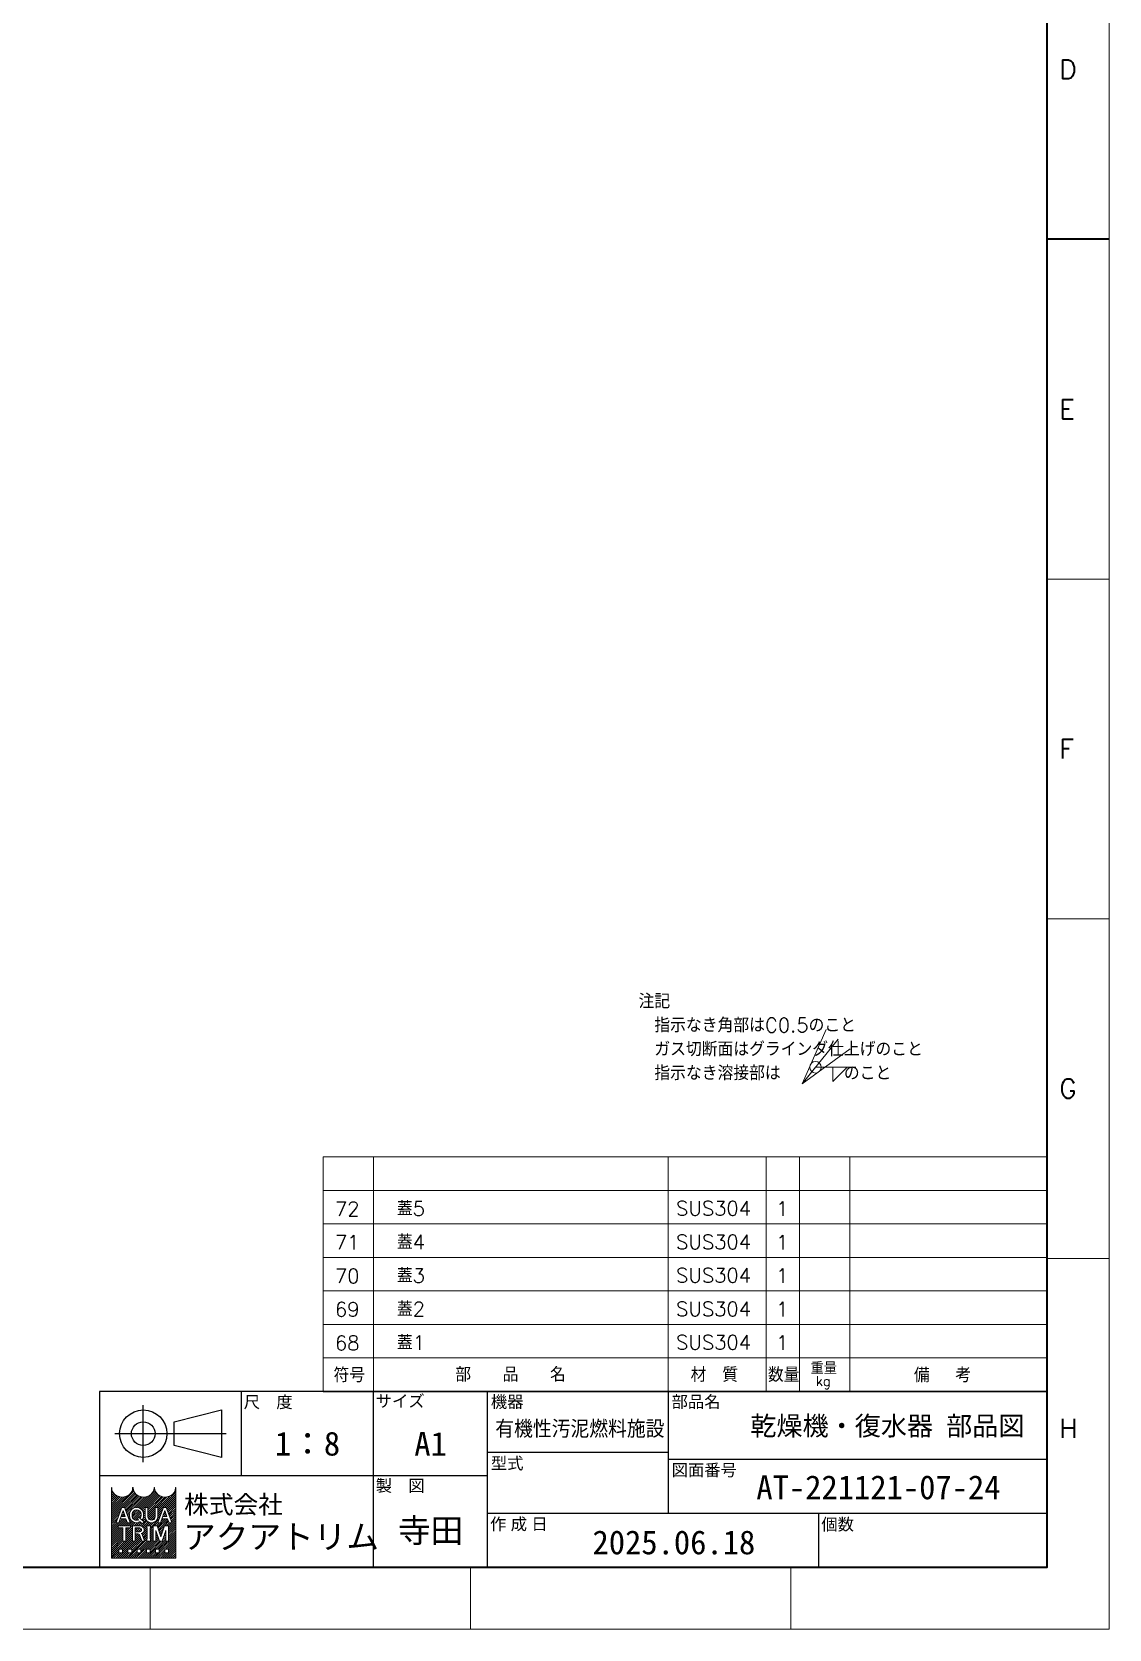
# Model space of a CAD drawing. Header units: millimetres. Extents: x 0 to 6626, y -38 to 4663.
# Drawn here: x 4825 to 6626, y 0 to 2670 of the extents above; entities that cross this region are included whole.
import ezdxf
from ezdxf.enums import TextEntityAlignment as Align

# ---------------------------------------------------------------- set-up
doc = ezdxf.new("R2010")
doc.units = ezdxf.units.MM
doc.header["$LTSCALE"] = 3.2
for name, color, linetype, lineweight in [('07_TEXT', 3, 'Continuous', 13), ('08_DIM', 3, 'Continuous', 13), ('90_FRAME', 5, 'Continuous', 35)]:
    doc.layers.add(name, color=color, linetype=linetype, lineweight=lineweight)
doc.layers.add('91_BLANK', color=5, linetype='Continuous', lineweight=0, plot=False)
doc.styles.add('KSS_TXT', font='txt.shx', dxfattribs={"bigfont": 'extfont2.shx'})
doc.styles.add('MS_G', font='MS Gothic.ttf')
doc.styles.get("Standard").update_dxf_attribs({"font": 'txt.shx', "bigfont": 'extfont2.shx'})
doc.styles.add('表題用', font='MS PGothic.ttf')
doc.dimstyles.new('KSS_DIM', dxfattribs={"dimscale": 8, "dimtxt": 3, "dimasz": 2.5, "dimexe": 1.25, "dimexo": 0.625, "dimtad": 1, "dimdsep": 46, "dimtxsty": 'KSS_TXT', "dimblk": 'OPEN30', "dimcen": 0, "dimazin": 2, "dimtfac": 0.75, "dimtmove": 0, "dimatfit": 3, "dimldrblk": 'OPEN30', "dimfxl": 1.25, "dimtolj": 1, "dimarcsym": 0})

# ---------------------------------------------------------------- blocks, each defined once
blk = doc.blocks.new('Weld-line')
blk.add_line((0, 0), (1, 0))
blk = doc.blocks.new('Weld10-s5')
blk.add_circle((0, 0), 2)
blk = doc.blocks.new('Weld10-a1')
for p, q in [((5, 0), (0, 5)), ((0, 5), (0, 0)), ((0, 0), (5, 0))]:
    blk.add_line(p, q)
at = {"width": 0.9}
blk.add_attdef('S', text='', height=2.8, dxfattribs=at).set_placement((-2, 1), align=Align.RIGHT)
blk.add_attdef('L', (8, 1), '', height=2.8, dxfattribs=at)
blk = doc.blocks.new('_Open30')
at = {"color": 0, "linetype": 'ByBlock', "lineweight": -2}
for p, q in [((-1, 0.26794919), (0, 0)), ((0, 0), (-1, -0.26794919)), ((0, 0), (-1, 0))]:
    blk.add_line(p, q, dxfattribs=at)
blk = doc.blocks.new('Jis_w20130906110600')
blk.add_blockref('Weld10-s5', (0, 0))
at = {"xscale": -1, "rotation": 180}
blk.add_blockref('Weld10-a1', (6, 0), dxfattribs=at)
at = {"layer": '08_DIM', "xscale": 14, "yscale": 14, "zscale": 14}
blk.add_blockref('Weld-line', (0, 0), dxfattribs=at)
at = {"style": 'KSS_TXT', "flags": 1}
blk.add_attdef('JISINFO', (0, 0), '', height=3, dxfattribs=at)
at = {"layer": '08_DIM'}
blk.add_leader([(-4.630805428080293, -5.765361229938435), (0, 0)], dimstyle='KSS_DIM', dxfattribs=at)

msp = doc.modelspace()

# ---------------------------------------------------------------- hatches: boundary and pattern name
at = {"layer": '90_FRAME', "lineweight": 5}
h = msp.add_hatch(dxfattribs=at)
h.set_pattern_fill('_USER', color=4, scale=2.4, angle=45, pattern_type=0)
h.set_pattern_definition([(45, (5.665367325491389e-06, 7.887267656769835e-07), (-1.697056274847714, 1.697056274847714), [])])
edge = h.paths.add_edge_path()
edge.add_arc((5065.568023936255, 236.0886059649408), 0.5123178719979303, 90, 180)
edge.add_ellipse((5047.636898416326, 236.0886059649408), major_axis=(-17.41880764792963, 0), ratio=0.8823529411764706, start_angle=360, end_angle=540, ccw=False)
edge.add_arc((5029.705772896398, 236.0886059649408), 0.5123178719979303, 3.187317984128255, 180.0000000000261)
edge.add_ellipse((5011.77464737647, 236.0886059649408), major_axis=(-17.41880764792963, 0), ratio=0.8823529411764706, start_angle=360, end_angle=540, ccw=False)
edge.add_arc((4993.843521856542, 236.0886059649408), 0.5123178719979303, 3.187317984128255, 180)
edge.add_ellipse((4975.912396336614, 236.0886059649408), major_axis=(-17.41880764792963, 0), ratio=0.8823529411764706, start_angle=360, end_angle=540, ccw=False)
edge.add_arc((4957.981270816686, 236.0886059649408), 0.5123178719979304, 3.187317984128255, 90)
edge.add_line((4957.981270816686, 236.6009238369431), (4957.981270816686, 118.2554954054201))
edge.add_line((4957.981270816686, 118.2554954054165), (5065.568023936251, 118.2554954054165))
edge.add_line((5065.568023936255, 118.2554954054165), (5065.568023936255, 236.6009238369359))
h.paths.add_polyline_path([(4975.329758351457, 203.395439937957), (4979.577493098003, 203.395439937957), (4989.236936780681, 177.9025026273364), (4989.236936780681, 177.7795463380596), (4984.638262630498, 177.7795463380596), (4982.233537664054, 184.5327951768802), (4972.776177359802, 184.5327951768802), (4974.16263229621, 188.4264110040629), (4980.847082727653, 188.4264110040629), (4977.45362572473, 197.9563405737342), (4970.26898881897, 177.7795463380596), (4965.670314668779, 177.7795463380596), (4965.670314668779, 177.9025026273364)], flags=16)
edge = h.paths.add_edge_path(flags=16)
edge.add_ellipse((4999.927677785569, 192.1244467540007), major_axis=(-11.7833110559524, 0), ratio=0.9565217391304346, start_angle=180, end_angle=360, ccw=False)
edge.add_line((5011.710988841521, 192.1244467540007), (5011.710988841521, 189.0505395220123))
edge.add_ellipse((4999.927677785569, 189.0505395220123), major_axis=(-11.7833110559524, 0), ratio=0.9565217391304346, start_angle=142.1052553177129, end_angle=180, ccw=False)
edge.add_line((5009.226364884292, 182.1277510067073), (5005.924914925562, 184.8481826137565))
edge.add_ellipse((4999.927677785569, 189.3519775372431), major_axis=(7.513582375167919, 0), ratio=0.9950358206786509, start_angle=-37.0427632869818, end_angle=0)
edge.add_line((5007.441250728551, 189.3516873027536), (5007.441250728551, 191.8230087387699))
edge.add_ellipse((4999.927677785569, 191.8230087387699), major_axis=(7.513572942981621, 0), ratio=0.9947182625257321, start_angle=360, end_angle=540)
edge.add_line((4992.414104842587, 191.8230087387699), (4992.414104842587, 189.3517140545071))
edge.add_ellipse((4999.927677785569, 189.3519775372431), major_axis=(7.513582375167919, 0), ratio=0.9950358206786509, start_angle=-180, end_angle=-65.75794872216291)
edge.add_line((5003.012697294987, 182.5349599892895), (5000.920788286337, 184.5708883643699))
edge.add_line((5000.920788286333, 184.5708883643663), (5003.190078667561, 186.9805587053622))
edge.add_line((5003.190078667561, 186.9805587053659), (5012.678526539329, 179.1619717769379))
edge.add_line((5012.678526539326, 179.1619717769343), (5009.713474405383, 176.013499353229))
edge.add_line((5009.71347440539, 176.0134993532326), (5006.151571724257, 179.4800835630583))
edge.add_ellipse((4999.927677785569, 189.0505395220123), major_axis=(-11.7833110559524, 0), ratio=0.9565217391304346, start_angle=0, end_angle=121.88362473889401, ccw=False)
edge.add_line((4988.144366729618, 189.0505395220123), (4988.144366729618, 192.1244467540007))
h.paths.add_polyline_path([(4989.998866354405, 172.6563676180801), (4989.998866354405, 169.070142514093), (4982.314098274436, 169.070142514093, 0.4142135623730951), (4981.801780402434, 168.5578246420944), (4981.801780402434, 147.0404740181827), (4977.190919554457, 147.0404740181827), (4977.190919554457, 168.5578246420944, 0.4142135623730951), (4976.678601682462, 169.070142514093), (4968.993833602492, 169.070142514093), (4968.993833602492, 172.6563676180801)], flags=16)
edge = h.paths.add_edge_path(flags=16)
edge.add_line((4992.918994985665, 172.6563676180801), (5004.702306041617, 172.6563676180801))
edge.add_ellipse((5004.70230604161, 165.9178919306785), major_axis=(-8.269891751758061, 1.519154469462846e-15), ratio=0.8148203011203055, start_angle=111.38697473498539, end_angle=270, ccw=False)
edge.add_arc((5005.970515313194, 156.7857807341995), 3.349636067421785, 22.272952259934925, 58.5531130129101, ccw=False)
edge.add_line((5009.070230833043, 158.0553576244081), (5013.484515665364, 147.2454011669822))
edge.add_line((5013.484515665367, 147.2454011669822), (5013.484515665367, 147.0404740181827))
edge.add_line((5013.484515665367, 147.0404740181827), (5008.515032306989, 147.0404740181827))
edge.add_line((5008.515032306989, 147.0404740181827), (5004.61530183233, 157.895436968726))
edge.add_arc((5002.714291190713, 157.1301447552894), 2.049271487991741, 21.92829786654815, 90)
edge.add_line((5002.714291190713, 159.1794162432768), (4997.68355119524, 159.1794162432768))
edge.add_line((4997.683551195237, 159.1794162432768), (4997.683551195237, 162.7656413472639))
edge.add_line((4997.683551195237, 162.7656413472639), (5005.317087488004, 162.7656413472639))
edge.add_arc((5005.20717057889, 165.9178919306785), 3.154166366497844, 271.9970571044071, 448.0029428955929)
edge.add_line((5005.317087488015, 169.070142514093), (4997.529855833646, 169.070142514093))
edge.add_line((4997.529855833643, 169.070142514093), (4997.529855833643, 147.0404740181827))
edge.add_line((4997.529855833643, 147.0404740181827), (4992.918994985662, 147.0404740181827))
edge.add_line((4992.918994985665, 147.0404740181827), (4992.918994985665, 172.6563676180801))
h.paths.add_polyline_path([(5014.07923152067, 203.395439937957), (5018.690092368654, 203.395439937957), (5018.690092368654, 189.0505395220123, 0.175030561155744), (5020.724131642578, 183.1794622008845, 0.2571496110314638), (5028.951682022685, 183.1794622008845, 0.1750305611562702), (5030.985721296601, 189.0505395220305), (5030.985721296601, 203.395439937957), (5035.596582144585, 203.395439937957), (5035.596582144585, 188.1237443572743, -0.3793912406243967), (5025.606383640624, 177.7795463380596), (5024.069430024624, 177.7795463380596, -0.3793912406243716), (5014.07923152067, 188.1237443572743)], flags=16)
h.paths.add_polyline_path([(5017.369667573111, 172.6563676180801), (5023.005164165093, 172.6563676180801), (5023.005164165093, 169.070142514093, 0.4142135623730951), (5022.492846293098, 168.5578246420944), (5022.492846293098, 151.1390169941649, 0.4142135623730951), (5023.005164165093, 150.6266991221698), (5023.005164165093, 147.0404740181827), (5017.369667573111, 147.0404740181827), (5017.369667573111, 150.6266991221698, 0.4142135623730951), (5017.881985445113, 151.1390169941649), (5017.881985445113, 168.5578246420944, 0.4142135623730951), (5017.369667573111, 169.070142514093)], flags=16)
h.paths.add_polyline_path([(5027.621017262986, 172.6563676180801), (5034.311678292469, 172.6563676180801), (5040.428964062935, 154.0519485923567), (5046.546249833401, 172.6563676180801), (5053.241156671021, 172.6563676180801), (5053.241156671021, 147.0404740181827), (5048.630295823044, 147.0404740181827), (5048.630295823044, 164.9715995381109), (5042.734394486927, 147.0404740181827), (5038.12353363895, 147.0404740181827), (5032.227632302826, 164.9715995381109), (5032.231878110971, 147.0404740181827), (5027.621017262986, 147.0404740181827)], flags=16)
h.paths.add_polyline_path([(5044.996437398934, 203.395439937957), (5049.244172145481, 203.395439937957), (5058.903615828159, 177.9025026273364), (5058.903615828159, 177.7795463380596), (5054.304941677968, 177.7795463380596), (5051.900216711531, 184.5327951768802), (5042.44285640728, 184.5327951768802), (5043.82931134368, 188.4264110040629), (5050.513761775131, 188.4264110040629), (5047.120304772207, 197.9563405737342), (5039.93566786644, 177.7795463380596), (5035.336993716249, 177.7795463380596), (5035.336993716249, 177.9025026273364)], flags=16)
h.paths.add_polyline_path([(4970.276899744639, 133.6250315653549), (4976.424714208609, 133.6250315653549), (4976.424714208609, 127.4772171013817), (4970.276899744639, 127.4772171013817)], flags=16)
h.paths.add_polyline_path([(4985.646435904578, 133.6250315653549), (4991.794250368547, 133.6250315653549), (4991.794250368547, 127.4772171013817), (4985.646435904578, 127.4772171013817)], flags=16)
h.paths.add_polyline_path([(5001.015972064516, 133.6250315653549), (5007.163786528486, 133.6250315653549), (5007.163786528486, 127.4772171013817), (5001.015972064516, 127.4772171013817)], flags=16)
h.paths.add_polyline_path([(5016.385508224454, 133.6250315653549), (5022.533322688424, 133.6250315653549), (5022.533322688424, 127.4772171013817), (5016.385508224454, 127.4772171013817)], flags=16)
h.paths.add_polyline_path([(5031.755044384393, 133.6250315653549), (5037.902858848362, 133.6250315653549), (5037.902858848362, 127.4772171013817), (5031.755044384393, 127.4772171013817)], flags=16)
h.paths.add_polyline_path([(5047.124580544331, 133.6250315653549), (5053.272395008301, 133.6250315653549), (5053.272395008301, 127.4772171013817), (5047.124580544331, 127.4772171013817)], flags=16)

# ---------------------------------------------------------------- linework, layer by layer
at = {"layer": '90_FRAME'}
msp.add_line((6625.606879196373, 2323.447395896508), (6521.911450625367, 2323.447395896508), dxfattribs=at)
at = {"layer": '90_FRAME', "color": 4, "lineweight": 13}
for p, q in [((6625.606879196373, 1755.469644898805), (6521.911450625367, 1755.469644898805)), ((6625.606879196373, 1187.491893901102), (6521.911450625367, 1187.491893901102)), ((5312.139986346003, 789.4032340226763), (6521.911404412902, 789.4032340226763)), ((5312.14003255847, 789.4032340226763), (5312.140032558468, 397.4032490469315)), ((5396.140022058483, 789.4032340226763), (5396.140022058483, 397.4032490469315)), ((5888.86379808071, 789.4032340226763), (5888.86379808071, 397.4032490469315)), ((6052.416707996542, 789.4032340226763), (6052.416707996593, 397.4032490469315)), ((6108.41670099654, 789.4032340226763), (6108.416700996598, 397.4032490469315)), ((6192.416690496584, 789.4032340226763), (6192.416690496584, 397.4032490469315)), ((5312.139986346003, 733.4032370129449), (6521.911404412902, 733.4032370129449)), ((5312.139986346003, 677.4032370129449), (6521.911404412902, 677.4032370129449)), ((5312.139986346002, 621.4032430299383), (6521.911404412901, 621.4032430299383)), ((6625.606879196373, 619.5141429033982), (6521.911450625367, 619.5141429033982)), ((5312.139986346002, 565.4032400396696), (6521.911404412901, 565.4032400396696)), ((5312.139986346002, 509.4032430299382), (6521.911404412901, 509.4032430299382)), ((5312.139986346002, 453.4032430299382), (6521.911404412901, 453.4032430299382)), ((5022.741056342434, -1.126752522395691e-07), (5022.741056342434, 103.2318204766914)), ((5558.208296340275, -1.126752522395691e-07), (5558.208296340275, 103.2318204766914)), ((6093.675536338113, -1.126752522395691e-07), (6093.675536338113, 103.2318204766914))]:
    msp.add_line(p, q, dxfattribs=at)
at = {"layer": '90_FRAME', "color": 0, "lineweight": 25}
for p, q in [((5011.171450631467, 279.168963333125), (5011.171450631467, 374.2089633327403)), ((5175.511450630801, 255.9746776189265), (5175.511450630801, 397.4032490469315)), ((5396.140022058483, 103.2318204766914), (5396.140022058483, 397.4032490469315)), ((5586.768593486165, 103.2318204766914), (5586.768593486165, 397.4032490469315)), ((5888.86379808071, 397.4032490469315), (5888.86379808071, 193.7461061906095)), ((4963.651450631659, 326.6889633329254), (5149.771450630905, 326.6889633329254)), ((5586.768593486165, 295.5746776187723), (5888.86379808071, 295.5746776187723)), ((5888.86379808071, 284.2603919045275), (6521.911450625367, 284.2603919045275)), ((5586.768593486165, 255.9746776189265), (4937.911450631763, 255.9746776189265)), ((5586.768593486165, 193.7461061906095), (6521.911450625367, 193.7461061906095)), ((6139.85430776968, 193.7461061906095), (6139.85430776968, 103.2318204766914))]:
    msp.add_line(p, q, dxfattribs=at)
at = {"layer": '90_FRAME', "color": 7, "lineweight": 25}
msp.add_line((5312.140032558468, 397.4032490469314), (6521.911450625367, 397.4032490469315), dxfattribs=at)
at = {"layer": '90_FRAME', "color": 4, "lineweight": 5}
for p, q in [((4957.981270816686, 118.2554954054165), (4957.981270816686, 236.6009238369431)), ((5065.568023936255, 236.6009238369431), (5065.568023936255, 118.2554954054165)), ((4965.670314668779, 177.9025026273364), (4975.329758351457, 203.395439937957)), ((4970.26898881897, 177.7795463380596), (4977.45362572473, 197.9563405737342)), ((4972.776177359802, 184.5327951768802), (4974.16263229621, 188.4264110040629)), ((4974.16263229621, 188.4264110040629), (4980.847082727653, 188.4264110040629)), ((4975.329758351457, 203.395439937957), (4979.577493098003, 203.395439937957)), ((4980.847082727653, 188.4264110040629), (4977.45362572473, 197.9563405737342)), ((4989.236936780681, 177.9025026273364), (4979.577493098003, 203.395439937957)), ((4988.144366729618, 192.1244467540007), (4988.144366729618, 189.0505395220123)), ((4992.414104842587, 191.8230087387699), (4992.414104842587, 189.3638829531799)), ((5000.920788286333, 184.5708883643663), (5003.190078667561, 186.9805587053659)), ((5003.190078667561, 186.9805587053659), (5012.678526539326, 179.1619717769343)), ((5007.441250728551, 191.8230087387699), (5007.441250728551, 189.3638829531799)), ((5011.710988841521, 192.1244467540007), (5011.710988841521, 189.0505395220123)), ((5014.07923152067, 188.1237443572743), (5014.07923152067, 203.395439937957)), ((5018.690092368654, 203.395439937957), (5014.07923152067, 203.395439937957)), ((5018.690092368654, 189.0505395220123), (5018.690092368654, 203.395439937957)), ((5030.985721296601, 189.0505395220123), (5030.985721296601, 203.395439937957)), ((5030.985721296601, 203.395439937957), (5035.596582144585, 203.395439937957)), ((5035.336993716249, 177.9025026273364), (5044.996437398934, 203.395439937957)), ((5035.596582144585, 188.1237443572743), (5035.596582144585, 203.395439937957)), ((5039.93566786644, 177.7795463380596), (5047.120304772207, 197.9563405737342)), ((5042.44285640728, 184.5327951768802), (5043.82931134368, 188.4264110040629)), ((5043.82931134368, 188.4264110040629), (5050.513761775131, 188.4264110040629)), ((5044.996437398934, 203.395439937957), (5049.244172145481, 203.395439937957)), ((5050.513761775131, 188.4264110040629), (5047.120304772207, 197.9563405737342)), ((5058.903615828159, 177.9025026273364), (5049.244172145481, 203.395439937957)), ((4965.670314668779, 177.7795463380596), (4965.670314668779, 177.9025026273364)), ((4965.670314668779, 177.9025026273364), (4965.670314668779, 177.9025026273364)), ((4965.670314668779, 177.7795463380596), (4965.670314668779, 177.9025026273364)), ((4965.670314668779, 177.7795463380596), (4970.26898881897, 177.7795463380596)), ((4968.993833602492, 172.6563676180801), (4989.998866354405, 172.6563676180801)), ((4968.993833602492, 172.6563676180801), (4968.993833602492, 169.070142514093)), ((4968.993833602492, 169.070142514093), (4976.678601682462, 169.070142514093)), ((4972.776177359802, 184.5327951768802), (4982.233537664054, 184.5327951768802)), ((4977.190919554457, 147.0404740181827), (4977.190919554457, 168.5578246420944)), ((4981.801780402434, 147.0404740181827), (4981.801780402434, 168.5578246420944)), ((4984.638262630498, 177.7795463380596), (4982.233537664054, 184.5327951768802)), ((4982.314098274436, 169.070142514093), (4989.998866354405, 169.070142514093)), ((4989.236936780681, 177.7795463380596), (4984.638262630498, 177.7795463380596)), ((4989.236936780681, 177.7795463380596), (4989.236936780681, 177.9025026273364)), ((4989.998866354405, 172.6563676180801), (4989.998866354405, 169.070142514093)), ((4992.918994985665, 172.6563676180801), (4992.918994985665, 147.0404740181827)), ((4992.918994985665, 172.6563676180801), (5004.70230604161, 172.6563676180801)), ((4997.529855833643, 147.0404740181827), (4997.529855833643, 169.070142514093)), ((4997.529855833643, 169.070142514093), (5005.317087488015, 169.070142514093)), ((4997.683551195237, 159.1794162432768), (4997.683551195237, 162.7656413472639)), ((4997.683551195237, 162.7656413472639), (5005.317087488015, 162.7656413472639)), ((5000.920788286333, 184.5708883643663), (5003.012697294987, 182.5349599892895)), ((5005.924914925562, 184.8481826137565), (5009.226364884292, 182.1277510067073)), ((5006.151571724257, 179.4800835630583), (5009.71347440539, 176.0134993532326)), ((5009.71347440539, 176.0134993532326), (5012.678526539326, 179.1619717769343)), ((5017.369667573111, 172.6563676180801), (5023.005164165093, 172.6563676180801)), ((5017.369667573111, 172.6563676180801), (5017.369667573111, 169.070142514093)), ((5017.881985445113, 151.1390169941649), (5017.881985445113, 168.5578246420944)), ((5022.492846293098, 151.1390169941649), (5022.492846293098, 168.5578246420944)), ((5023.005164165093, 172.6563676180801), (5023.005164165093, 169.070142514093)), ((5025.606383640624, 177.7795463380596), (5024.069430024631, 177.7795463380596)), ((5027.621017262986, 172.6563676180801), (5027.621017262986, 147.0404740181827)), ((5027.621017262986, 172.6563676180801), (5034.311678292469, 172.6563676180801)), ((5032.231878110971, 147.0404740181827), (5032.227632302826, 164.9715995381109)), ((5038.12353363895, 147.0404740181827), (5032.227632302826, 164.9715995381109)), ((5040.428964062935, 154.0519485923567), (5034.311678292469, 172.6563676180801)), ((5035.336993716249, 177.7795463380596), (5035.336993716249, 177.9025026273364)), ((5035.336993716249, 177.9025026273364), (5035.336993716249, 177.9025026273364)), ((5035.336993716249, 177.7795463380596), (5035.336993716249, 177.9025026273364)), ((5035.336993716249, 177.7795463380596), (5039.93566786644, 177.7795463380596)), ((5040.428964062935, 154.0519485923567), (5046.546249833401, 172.6563676180801)), ((5042.44285640728, 184.5327951768802), (5051.900216711531, 184.5327951768802)), ((5042.734394486927, 147.0404740181827), (5048.630295823044, 164.9715995381109)), ((5053.241156671021, 172.6563676180801), (5046.546249833401, 172.6563676180801)), ((5048.630295823044, 164.9715995381109), (5048.630295823044, 147.0404740181827)), ((5054.304941677968, 177.7795463380596), (5051.900216711531, 184.5327951768802)), ((5053.241156671021, 147.0404740181827), (5053.241156671021, 172.6563676180801)), ((5058.903615828159, 177.7795463380596), (5054.304941677968, 177.7795463380596)), ((5058.903615828159, 177.7795463380596), (5058.903615828159, 177.9025026273364)), ((4970.276899744639, 133.6250315653549), (4976.424714208609, 133.6250315653549)), ((4970.276899744639, 133.6250315653549), (4970.276899744639, 127.4772171013817)), ((4976.424714208609, 133.6250315653549), (4976.424714208609, 127.4772171013817)), ((4977.190919554457, 147.0404740181827), (4981.801780402434, 147.0404740181827)), ((4985.646435904578, 133.6250315653549), (4991.794250368547, 133.6250315653549)), ((4985.646435904578, 133.6250315653549), (4985.646435904578, 127.4772171013817)), ((4991.794250368547, 133.6250315653549), (4991.794250368547, 127.4772171013817)), ((4992.918994985665, 147.0404740181827), (4997.529855833643, 147.0404740181827)), ((4997.683551195237, 159.1794162432768), (5002.714291190713, 159.1794162432768)), ((5001.015972064516, 133.6250315653549), (5007.163786528486, 133.6250315653549)), ((5001.015972064516, 133.6250315653549), (5001.015972064516, 127.4772171013817)), ((5004.61530183233, 157.895436968726), (5008.515032306989, 147.0404740181827)), ((5007.163786528486, 133.6250315653549), (5007.163786528486, 127.4772171013817)), ((5008.515032306989, 147.0404740181827), (5013.484515665367, 147.0404740181827)), ((5009.070230833043, 158.0553576244117), (5013.484515665367, 147.2454011669822)), ((5013.484515665367, 147.2454011669822), (5013.484515665367, 147.0404740181827)), ((5016.385508224454, 133.6250315653549), (5022.533322688424, 133.6250315653549)), ((5016.385508224454, 133.6250315653549), (5016.385508224454, 127.4772171013817)), ((5017.369667573111, 147.0404740181827), (5017.369667573111, 150.6266991221698)), ((5017.369667573111, 147.0404740181827), (5023.005164165093, 147.0404740181827)), ((5022.533322688424, 133.6250315653549), (5022.533322688424, 127.4772171013817)), ((5023.005164165093, 147.0404740181827), (5023.005164165093, 150.6266991221698)), ((5027.621017262986, 147.0404740181827), (5032.231878110971, 147.0404740181827)), ((5031.755044384393, 133.6250315653549), (5037.902858848362, 133.6250315653549)), ((5031.755044384393, 133.6250315653549), (5031.755044384393, 127.4772171013817)), ((5037.902858848362, 133.6250315653549), (5037.902858848362, 127.4772171013817)), ((5038.12353363895, 147.0404740181827), (5042.734394486927, 147.0404740181827)), ((5053.272395008301, 133.6250315653549), (5047.124580544331, 133.6250315653549)), ((5047.124580544331, 133.6250315653549), (5047.124580544331, 127.4772171013817)), ((5048.630295823044, 147.0404740181827), (5053.241156671021, 147.0404740181827)), ((5053.272395008301, 133.6250315653549), (5053.272395008301, 127.4772171013817)), ((5065.568023936255, 118.2554954054165), (4957.981270816686, 118.2554954054165)), ((4976.424714208609, 127.4772171013817), (4970.276899744639, 127.4772171013817)), ((4991.794250368547, 127.4772171013817), (4985.646435904578, 127.4772171013817)), ((5007.163786528486, 127.4772171013817), (5001.015972064516, 127.4772171013817)), ((5022.533322688424, 127.4772171013817), (5016.385508224454, 127.4772171013817)), ((5037.902858848362, 127.4772171013817), (5031.755044384393, 127.4772171013817)), ((5047.124580544331, 127.4772171013817), (5053.272395008301, 127.4772171013817))]:
    msp.add_line(p, q, dxfattribs=at)
at = {"layer": '90_FRAME'}
msp.add_lwpolyline([(310.7672220725069, 103.2318204766914), (6521.911450625367, 103.2318204766914), (6521.911450625367, 4543.662971316325), (310.7672220725069, 4543.662971316325)], close=True, dxfattribs=at)
at = {"layer": '90_FRAME', "color": 0, "lineweight": 25}
msp.add_lwpolyline([(4937.911450631763, 103.2318204766914), (6521.911450625367, 103.2318204766914), (6521.911450625367, 397.4032490469315), (4937.911450631763, 397.4032490469315)], close=True, dxfattribs=at)
msp.add_lwpolyline([(5062.651450631266, 346.4889633328482), (5141.851450630943, 366.2889633327711), (5141.851450630943, 287.0889633330942), (5062.651450631266, 306.8889633330098), (5062.651450631266, 346.4889633328482)], dxfattribs=at)
for radius in [39.59999999984, 19.79999999992]:
    msp.add_circle((5011.171450631467, 326.6889633329254), radius, dxfattribs=at)
at = {"layer": '90_FRAME', "color": 4, "lineweight": 5}
for centre, radius, start, end in [((4957.981270816686, 236.0886059649408), 0.5123178719979303, 0, 90), ((4993.843521856542, 236.0886059649408), 0.5123178719979303, 0, 180), ((4993.843521856542, 236.0886059649408), 0.5123178719979303, 0, 90), ((5029.705772896398, 236.0886059649408), 0.5123178719979303, 0, 180), ((5065.568023936255, 236.0886059649408), 0.5123178719979303, 90, 180), ((5024.909519398875, 188.5871419396487), 10.8401970851172, 182.4500309922613, 265.5552572885243), ((5027.83599637827, 188.9312591327641), 9.146681800765284, 179.2527938813868, 218.9645718468802), ((5024.76629426638, 188.5871419396487), 10.8401970851172, 274.4447427114757, 357.5499690077386), ((5021.839817286985, 188.9312591327641), 9.146681800764254, 321.0354281531198, 0.7472061186132525), ((4976.678601682462, 168.5578246420944), 0.5123178719979303, 0, 90), ((4982.314098274436, 168.5578246420944), 0.5123178719979303, 90, 180), ((5005.20717057889, 165.9178919306785), 3.154166366497844, 271.997057104354, 88.00294289554164), ((5017.369667573111, 168.5578246420944), 0.5123178719979303, 0, 90), ((5024.837906832631, 190.6493315804898), 8.527725069600255, 241.157727808319, 298.842272191681), ((5023.005164165093, 168.5578246420944), 0.5123178719979303, 90, 180), ((5002.714291190713, 157.1301447552894), 2.049271487991721, 21.92829786655025, 90), ((5005.970515313194, 156.7857807341995), 3.349636067421841, 22.27295225998095, 58.55311301286322), ((5017.369667573111, 151.1390169941649), 0.5123178719979303, 270, 0), ((5023.005164165093, 151.1390169941649), 0.5123178719979303, 180, 270)]:
    msp.add_arc(centre, radius, start, end, dxfattribs=at)
for centre, major_axis, ratio, start_param, end_param in [((4975.912396336614, 236.0886059649408), (-17.41880764792963, 0), 0.8823529411764706, 6.283185307179586, 9.42477796076938), ((5011.77464737647, 236.0886059649408), (-17.41880764792963, 0), 0.8823529411764706, 6.283185307179586, 9.42477796076938), ((5047.636898416326, 236.0886059649408), (-17.41880764792963, 0), 0.8823529411764706, 6.283185307179586, 9.42477796076938), ((4999.927677785569, 192.1244467540007), (-11.7833110559524, 0), 0.9565217391304346, 3.141592653589793, 6.283185307179586), ((4999.927677785569, 191.8230087387699), (7.513572942981621, 0), 0.9947182625257321, 6.283185307179586, 9.42477796076938), ((5004.70230604161, 165.9178919306785), (-8.269891751758061, 1.51915446946284e-15), 0.8148203011203053, 1.944069452961235, 4.71238898038469)]:
    msp.add_ellipse(centre, major_axis=major_axis, ratio=ratio, start_param=start_param, end_param=end_param, dxfattribs=at)
at = {"layer": '90_FRAME', "color": 4, "lineweight": 5, "extrusion": (0, 0, -1)}
for centre, major_axis, ratio, start_param, end_param in [((4999.927677785569, 189.0505395220123), (-11.7833110559524, 0), 0.9565217391304346, 4.155914751220672, 6.283185307179586), ((4999.927677785569, 189.3519775372431), (7.513582375167919, 0), 0.9950358206786509, 7.430878021738927, 9.42477796076938), ((4999.927677785569, 189.3519775372431), (7.513582375167919, 0), 0.9950358206786509, 6.283185307179586, 6.929703490574296), ((4999.927677785569, 189.0505395220123), (-11.7833110559524, 0), 0.9565217391304346, 3.141592653589793, 3.802980717498315)]:
    msp.add_ellipse(centre, major_axis=major_axis, ratio=ratio, start_param=start_param, end_param=end_param, dxfattribs=at)
at = {"layer": '91_BLANK'}
msp.add_lwpolyline([(-8.093381893559126e-07, -1.126752522395691e-07), (6625.606879185367, -1.126752522395692e-07), (6625.606879185367, 4663.358399908727), (-8.093381893559126e-07, 4663.358399908727)], close=True, dxfattribs=at)

# ---------------------------------------------------------------- block references
at = {"layer": '08_DIM', "xscale": 4.8, "yscale": 4.8, "zscale": 4.8}
msp.add_blockref('Jis_w20130906110600', (6134.892145475676, 939.1981178266905), dxfattribs=at)

# ---------------------------------------------------------------- texts
at = {"layer": '07_TEXT', "ltscale": 2, "insert": (5839.144421567268, 1061.603121742457), "char_height": 24, "attachment_point": 1}
msp.add_mtext_dynamic_manual_height_columns('注記\\P\u3000指示なき角部はC0.5のこと\\P\u3000ガス切断面はグラインダ仕上げのこと\\P\u3000指示なき溶接部は\u3000\u3000\u3000\u3000のこと', width=535.4188742492688, gutter_width=15, heights=[0], dxfattribs=at)
at = {"layer": '90_FRAME', "color": 0, "lineweight": 13, "style": 'KSS_TXT'}
for s, p in [('D', (6542.52555311783, 2607.43627139536)), ('E', (6542.52555311783, 2039.458520397657)), ('F', (6542.52555311783, 1471.480769399953)), ('G', (6542.52555311783, 903.50301840225)), ('H', (6542.52555311783, 335.5252674045465))]:
    msp.add_text(s, height=32, dxfattribs=at).set_placement(p, align=Align.MIDDLE_LEFT)
at = {"layer": '90_FRAME', "color": 3, "lineweight": 13}
for s, p in [('72', (5352.079426514324, 702.382238180395)), ('1', (6079.330444691211, 702.7846382749312)), ('71', (5352.079426514323, 646.3822441973883)), ('1', (6079.33044469121, 646.7846442919245)), ('70', (5352.079426514322, 590.3822502143817)), ('1', (6079.33044469121, 590.7846413016559)), ('69', (5352.079426514322, 534.382247224113)), ('1', (6079.33044469121, 534.7846442919245)), ('68', (5352.079426514322, 478.3822502143817)), ('1', (6079.33044469121, 478.7846442919245))]:
    msp.add_text(s, height=24, dxfattribs=at).set_placement(p, align=Align.MIDDLE_CENTER)
for s, height, p in [('蓋5', 24, (5435.155090102442, 690.9996296614686)), ('SUS304', 24, (5901.754792143767, 691.3179686970273)), ('蓋4', 24, (5435.155090102441, 634.9996356784618)), ('SUS304', 24, (5901.754792143766, 635.3179747140205)), ('蓋3', 24, (5435.155090102441, 578.9996326881933)), ('SUS304', 24, (5901.754792143766, 579.317971723752)), ('蓋2', 24, (5435.155090102441, 522.9996356784618)), ('SUS304', 24, (5901.754792143766, 523.3179747140205)), ('蓋1', 24, (5435.155090102441, 466.9996356784618)), ('SUS304', 24, (5901.754792143766, 467.3179747140205)), ('符号', 24, (5329.243989314819, 412.6550214612539)), ('部\u3000\u3000品\u3000\u3000名', 24, (5532.701702112733, 413.5261324634807)), ('材\u3000質', 24, (5926.211293492041, 413.2377909624049)), ('数量', 24, (6055.357844897743, 413.0574155388432)), ('重量', 20, (6126.710223752744, 426.1461742373914)), ('備  考', 24, (6299.460165557329, 412.6550214612539)), ('kg', 16, (6135.549941876178, 406.5767778590936))]:
    msp.add_text(s, height=height, dxfattribs=at).set_placement(p)
at = {"layer": '90_FRAME', "color": 0, "style": '表題用'}
for s, p in [('尺\u3000度', (5179.099599997716, 379.6894736981983)), ('サイズ', (5399.72817142539, 381.1811043574551)), ('機器', (5592.205225243683, 380.019967775245)), ('部品名', (5894.300429838243, 380.019967775245)), ('型式', (5592.205225243683, 277.1913963470859)), ('図面番号', (5894.300429838236, 265.8771106328411)), ('製\u3000図', (5399.728293316743, 239.7525329294574)), ('作 成 日', (5590.82492754561, 175.6024242164337)), ('個数', (6144.604081744749, 175.0492967379166))]:
    msp.add_text(s, height=20, dxfattribs=at).set_placement(p, align=Align.MIDDLE_LEFT)
at = {"layer": '90_FRAME', "color": 0, "style": 'MS_G', "width": 0.9}
msp.add_text('有機性汚泥燃料施設', height=25.6, dxfattribs=at).set_placement((5741.02629856315, 322.5685206690512), align=Align.CENTER)
at = {"layer": '90_FRAME', "color": 0, "style": 'MS_G'}
msp.add_text('乾燥機・復水器 部品図', height=32, dxfattribs=at).set_placement((6255.055450636373, 323.7167413047659), align=Align.CENTER)
msp.add_text('A1', height=40, dxfattribs=at).set_placement((5491.45430777232, 309.7175347615691), align=Align.MIDDLE)
for s, p in [('AT-221121-07-24', (6036.02222539903, 217.02876128405)), ('2025.06.18', (5762.11112891448, 124.9587157189073))]:
    msp.add_text(s, height=40, dxfattribs=at).set_placement(p)
at = {"layer": '90_FRAME', "color": 4, "style": 'MS_G'}
msp.add_text('株式会社', height=30.24308571416352, dxfattribs=at).set_placement((5162.04520902867, 208.2250405852544), align=Align.MIDDLE_CENTER)
msp.add_text('アクアトリム', height=40, dxfattribs=at).set_placement((5077.873556301581, 134.3610643859522))
at = {"layer": '90_FRAME', "color": 0, "style": 'MS_G'}
for tag, p in [('1：8', (5285.825736344646, 309.7175347615691)), ('寺田', (5491.45430777232, 165.4603919050085))]:
    msp.add_attdef(tag, text='', height=40, dxfattribs=at).set_placement(p, align=Align.MIDDLE)

doc.saveas('drawing.dxf')
